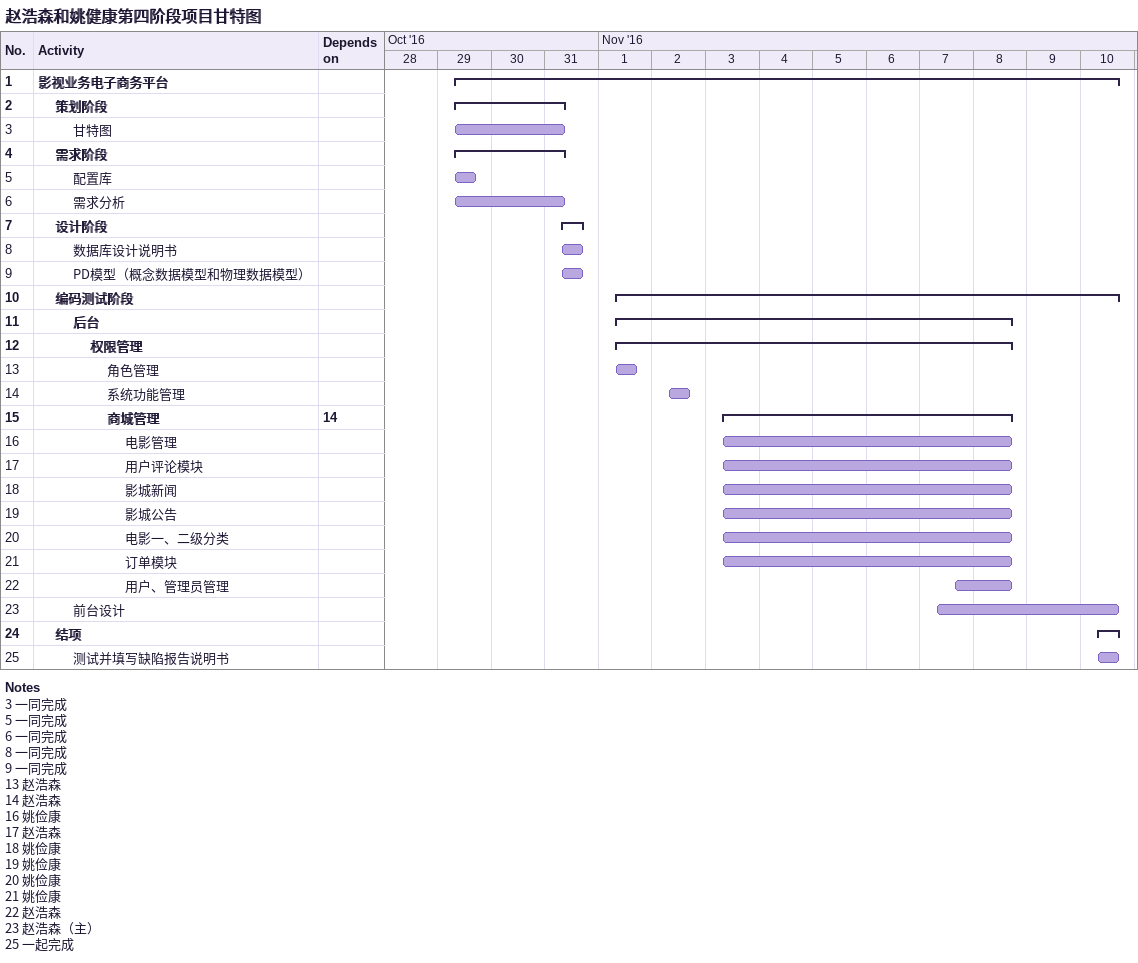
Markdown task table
赵浩森和姚健康第四阶段项目甘特图

| ID | Level | Task | Start | Finish | Predecessors |
|---|---|---|---|---|---|
| 1 | 1 | **影视业务电子商务平台** | 2016-10-29 | 2016-11-10 |  |
| 2 | 2 | **策划阶段** | 2016-10-29 | 2016-10-31 |  |
| 3 | 3 | 甘特图 | 2016-10-29 | 2016-10-31 |  |
| 4 | 2 | **需求阶段** | 2016-10-29 | 2016-10-31 |  |
| 5 | 3 | 配置库 | 2016-10-29 | 2016-10-29 |  |
| 6 | 3 | 需求分析 | 2016-10-29 | 2016-10-31 |  |
| 7 | 2 | **设计阶段** | 2016-10-31 | 2016-10-31 |  |
| 8 | 3 | 数据库设计说明书 | 2016-10-31 | 2016-10-31 |  |
| 9 | 3 | PD模型（概念数据模型和物理数据模型） | 2016-10-31 | 2016-10-31 |  |
| 10 | 2 | **编码测试阶段** | 2016-11-01 | 2016-11-10 |  |
| 11 | 3 | **后台** | 2016-11-01 | 2016-11-08 |  |
| 12 | 4 | **权限管理** | 2016-11-01 | 2016-11-08 |  |
| 13 | 5 | 角色管理 | 2016-11-01 | 2016-11-01 |  |
| 14 | 5 | 系统功能管理 | 2016-11-02 | 2016-11-02 |  |
| 15 | 5 | **商城管理** | 2016-11-03 | 2016-11-08 | 14 |
| 16 | 6 | 电影管理 | 2016-11-03 | 2016-11-08 |  |
| 17 | 6 | 用户评论模块 | 2016-11-03 | 2016-11-08 |  |
| 18 | 6 | 影城新闻 | 2016-11-03 | 2016-11-08 |  |
| 19 | 6 | 影城公告 | 2016-11-03 | 2016-11-08 |  |
| 20 | 6 | 电影一、二级分类 | 2016-11-03 | 2016-11-08 |  |
| 21 | 6 | 订单模块 | 2016-11-03 | 2016-11-08 |  |
| 22 | 6 | 用户、管理员管理 | 2016-11-07 | 2016-11-08 |  |
| 23 | 3 | 前台设计 | 2016-11-07 | 2016-11-10 |  |
| 24 | 2 | **结项** | 2016-11-10 | 2016-11-10 |  |
| 25 | 3 | 测试并填写缺陷报告说明书 | 2016-11-10 | 2016-11-10 |  |

Notes
- 3: 一同完成
- 5: 一同完成
- 6: 一同完成
- 8: 一同完成
- 9: 一同完成
- 13: 赵浩森
- 14: 赵浩森
- 16: 姚俭康
- 17: 赵浩森
- 18: 姚俭康
- 19: 姚俭康
- 20: 姚俭康
- 21: 姚俭康
- 22: 赵浩森
- 23: 赵浩森（主）
- 25: 一起完成
